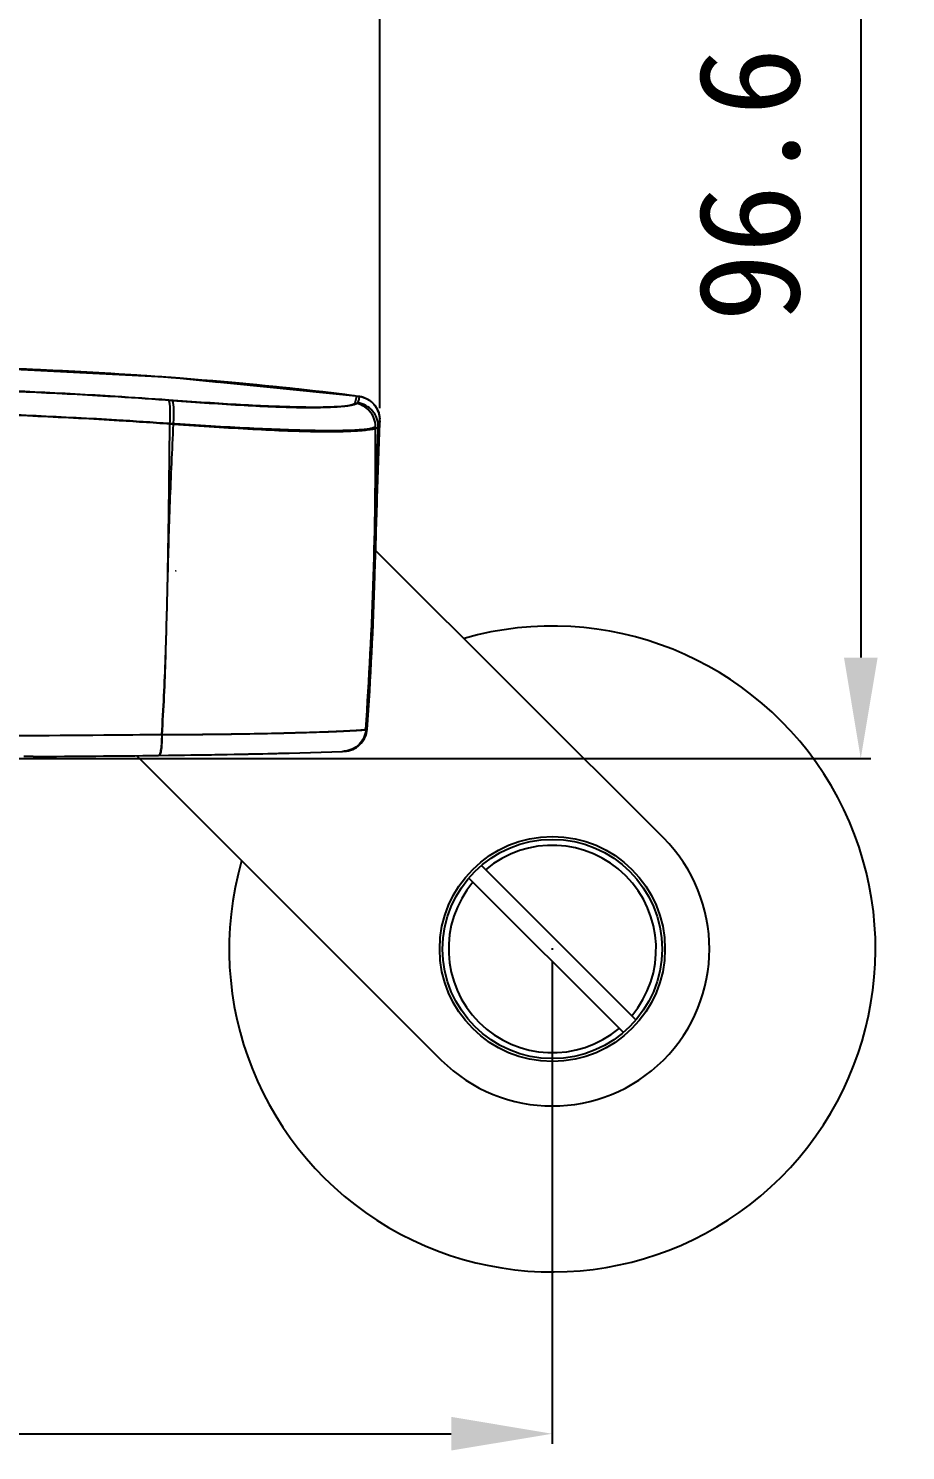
# Model space of a CAD drawing. Header units: millimetres. Extents: x 3553 to 4035, y 25961 to 26175.
# Drawn here: x 3961.5 to 4035.3, y 25985 to 26104.7 of the extents above; entities that cross this region are included whole.
import ezdxf

# ---------------------------------------------------------------- set-up
doc = ezdxf.new("R2010")
doc.units = ezdxf.units.MM
doc.styles.get("Standard").update_dxf_attribs({"font": ''})
doc.styles.get('Standard').set_extended_font_data('SimSun')
doc.dimstyles.new('副本 ISO-25-2bei', dxfattribs={"dimscale": 1.7, "dimtxt": 5, "dimasz": 5, "dimexe": 0.5, "dimexo": 0.625, "dimgap": 2, "dimtad": 1, "dimlfac": 0.0393, "dimdsep": 46, "dimtxsty": 'Standard', "dimcen": 2.5, "dimclrd": 1, "dimclre": 1, "dimclrt": 3, "dimadec": 0, "dimazin": 0, "dimtfac": 1, "dimtmove": 0, "dimatfit": 3, "dimfxl": 0, "dimarcsym": 0})

# ---------------------------------------------------------------- blocks, each defined once
blk = doc.blocks.new('*D0')
at = {"color": 1, "lineweight": -2, "transparency": 16777216}
for p, q in [((3837.03, 26072.58), (3837.03, 26160.94)), ((3991.08, 26072.75), (3991.08, 26160.94)), ((3845.53, 26160.09), (3982.58, 26160.09))]:
    blk.add_line(p, q, dxfattribs=at)
at = {"color": 1, "transparency": 16777216}
for points in [[(3845.53, 26161.5), (3845.53, 26158.67), (3837.03, 26160.09)], [(3982.58, 26161.5), (3982.58, 26158.67), (3991.08, 26160.09)]]:
    blk.add_solid(points, dxfattribs=at)
at = {"layer": 'Defpoints', "color": 0, "transparency": 16777216}
for p in [(3991.08, 26160.09), (3837.03, 26071.52), (3991.08, 26071.68)]:
    blk.add_point(p, dxfattribs=at)
at = {"color": 3, "transparency": 16777216, "insert": (3914.05, 26169.44), "char_height": 8.5, "attachment_point": 5}
blk.add_mtext('154.1', dxfattribs=at)
blk = doc.blocks.new('*D1')
at = {"color": 1, "lineweight": -2, "transparency": 16777216}
for p, q in [((3822.49, 26026.58), (3822.49, 25985.54)), ((4005.59, 26026.14), (4005.59, 25985.54)), ((3830.99, 25986.39), (3997.09, 25986.39))]:
    blk.add_line(p, q, dxfattribs=at)
at = {"color": 1, "transparency": 16777216}
for points in [[(3830.99, 25987.81), (3830.99, 25984.98), (3822.49, 25986.39)], [(3997.09, 25987.81), (3997.09, 25984.98), (4005.59, 25986.39)]]:
    blk.add_solid(points, dxfattribs=at)
at = {"layer": 'Defpoints', "color": 0, "transparency": 16777216}
for p in [(3822.49, 26027.64), (4005.59, 26027.2), (4005.59, 25986.39)]:
    blk.add_point(p, dxfattribs=at)
at = {"color": 3, "transparency": 16777216, "insert": (3914.04, 25995.74), "char_height": 8.5, "attachment_point": 5}
blk.add_mtext('120～170', dxfattribs=at)
blk = doc.blocks.new('*D2')
at = {"color": 1, "lineweight": -2, "transparency": 16777216}
for p, q in [((3915.1, 26139.86), (4032.4, 26139.86)), ((4031.55, 26131.36), (4031.55, 26051.74)), ((3932.26, 26043.24), (4032.4, 26043.24))]:
    blk.add_line(p, q, dxfattribs=at)
at = {"color": 1, "transparency": 16777216}
for points in [[(4030.14, 26131.36), (4032.97, 26131.36), (4031.55, 26139.86)], [(4030.14, 26051.74), (4032.97, 26051.74), (4031.55, 26043.24)]]:
    blk.add_solid(points, dxfattribs=at)
at = {"layer": 'Defpoints', "color": 0, "transparency": 16777216}
for p in [(3914.04, 26139.86), (3931.2, 26043.24), (4031.55, 26043.24)]:
    blk.add_point(p, dxfattribs=at)
at = {"color": 3, "transparency": 16777216, "insert": (4022.2, 26091.55), "char_height": 8.5, "attachment_point": 5, "rotation": 90}
blk.add_mtext('96.6', dxfattribs=at)

msp = doc.modelspace()

# ---------------------------------------------------------------- linework, layer by layer
for points in [[(3973.516, 26075.308), (3973.516, 26075.308), (3955.39, 26076.247), (3955.39, 26076.247)], [(3972.484, 26075.381), (3967.09, 26075.765), (3961.686, 26076.025), (3956.281, 26076.215)], [(3972.646, 26075.37), (3967.259, 26075.755), (3961.861, 26076.016), (3956.463, 26076.208)], [(3972.564, 26075.376), (3972.564, 26075.376), (3972.484, 26075.381), (3972.484, 26075.381)], [(3973.891, 26075.279), (3973.449, 26075.312), (3973.006, 26075.345), (3972.564, 26075.376)], [(3972.694, 26075.366), (3972.694, 26075.366), (3972.646, 26075.37), (3972.646, 26075.37)], [(3974.21, 26075.255), (3973.705, 26075.293), (3973.2, 26075.331), (3972.694, 26075.366)], [(3989.341, 26073.722), (3989.341, 26073.722), (3973.516, 26075.308), (3973.516, 26075.308)], [(3973.922, 26075.276), (3973.922, 26075.276), (3973.891, 26075.279), (3973.891, 26075.279)], [(3988.942, 26073.767), (3983.951, 26074.411), (3978.94, 26074.899), (3973.922, 26075.276)], [(3974.248, 26075.252), (3974.248, 26075.252), (3974.21, 26075.255), (3974.21, 26075.255)], [(3989.045, 26073.759), (3984.129, 26074.391), (3979.191, 26074.877), (3974.248, 26075.252)], [(3989.083, 26073.749), (3989.083, 26073.749), (3988.942, 26073.767), (3988.942, 26073.767)], [(3989.083, 26073.753), (3989.083, 26073.753), (3989.045, 26073.759), (3989.045, 26073.759)], [(3989.232, 26073.734), (3989.232, 26073.734), (3989.083, 26073.753), (3989.083, 26073.753)], [(3989.341, 26073.72), (3989.341, 26073.72), (3989.232, 26073.734), (3989.232, 26073.734)], [(3989.341, 26073.72), (3989.338, 26073.668), (3989.332, 26073.618), (3989.323, 26073.566)], [(3989.341, 26073.72), (3989.341, 26073.72), (3989.342, 26073.722), (3989.342, 26073.722)], [(3989.403, 26073.71), (3989.382, 26073.715), (3989.362, 26073.717), (3989.341, 26073.72)], [(3989.383, 26073.716), (3989.37, 26073.718), (3989.356, 26073.72), (3989.342, 26073.722)], [(3989.966, 26073.531), (3989.788, 26073.618), (3989.598, 26073.679), (3989.403, 26073.71)], [(3990.163, 26073.419), (3990.099, 26073.46), (3990.034, 26073.498), (3989.966, 26073.531)], [(3990.511, 26073.136), (3990.406, 26073.243), (3990.29, 26073.339), (3990.163, 26073.419)], [(3990.671, 26072.951), (3990.621, 26073.017), (3990.568, 26073.078), (3990.511, 26073.136)], [(3990.907, 26072.554), (3990.844, 26072.694), (3990.764, 26072.829), (3990.671, 26072.951)], [(3990.984, 26072.351), (3990.962, 26072.42), (3990.936, 26072.487), (3990.907, 26072.554)], [(3991.078, 26071.817), (3991.071, 26071.999), (3991.039, 26072.178), (3990.984, 26072.351)], [(3989.892, 26045.698), (3990.489, 26054.183), (3990.762, 26062.688), (3990.711, 26071.194)], [(3991.079, 26071.683), (3991.08, 26071.731), (3991.08, 26071.778), (3991.078, 26071.826)], [(3991.079, 26071.683), (3991.08, 26071.728), (3991.08, 26071.772), (3991.078, 26071.817)], [(3991.079, 26071.683), (3991.079, 26071.683), (3991.079, 26071.683), (3991.079, 26071.683)], [(3990.726, 26060.763), (3990.726, 26060.763), (4014.946, 26036.55), (4014.946, 26036.55)], [(3990.66, 26058.619), (3990.66, 26058.619), (3990.665, 26058.812), (3990.665, 26058.812)], [(3990.665, 26058.812), (3990.665, 26058.812), (3990.671, 26058.982), (3990.671, 26058.982)], [(3990.004, 26045.691), (3990.338, 26049.993), (3990.516, 26054.306), (3990.659, 26058.619)], [(3989.914, 26045.688), (3989.914, 26045.688), (3990.004, 26045.691), (3990.004, 26045.691)], [(3961.9, 26043.412), (3961.9, 26043.412), (3961.117, 26043.408), (3961.117, 26043.408)], [(3961.9, 26043.412), (3965.413, 26043.432), (3968.925, 26043.462), (3972.438, 26043.502)], [(3970.613, 26043.483), (3970.613, 26043.483), (3996.248, 26017.857), (3996.248, 26017.857)], [(3972.477, 26043.503), (3972.477, 26043.503), (3972.438, 26043.502), (3972.438, 26043.502)], [(3972.504, 26043.503), (3972.504, 26043.503), (3972.438, 26043.502), (3972.438, 26043.502)], [(3972.477, 26043.503), (3972.477, 26043.503), (3973.291, 26043.512), (3973.291, 26043.512)], [(3973.491, 26043.515), (3974.994, 26043.534), (3976.497, 26043.556), (3978.001, 26043.582)], [(3973.52, 26043.515), (3975.022, 26043.534), (3976.523, 26043.556), (3978.026, 26043.583)], [(3978.001, 26043.582), (3978.001, 26043.582), (3978.026, 26043.583), (3978.026, 26043.583)], [(3978.026, 26043.583), (3978.026, 26043.583), (3978.241, 26043.586), (3978.241, 26043.586)], [(3978.212, 26043.586), (3979.804, 26043.614), (3981.396, 26043.649), (3982.987, 26043.691)], [(3978.241, 26043.586), (3979.831, 26043.615), (3981.42, 26043.65), (3983.009, 26043.691)], [(3987.922, 26043.845), (3987.922, 26043.845), (3988, 26043.848), (3988, 26043.848)], [(3987.996, 26043.848), (3987.996, 26043.848), (3988.012, 26043.848), (3988.012, 26043.848)], [(3988, 26043.848), (3988.021, 26043.849), (3988.043, 26043.851), (3988.064, 26043.852)], [(3988, 26043.848), (3988, 26043.848), (3988.089, 26043.852), (3988.089, 26043.852)], [(3988.012, 26043.848), (3988.012, 26043.848), (3988.032, 26043.849), (3988.032, 26043.849)], [(3988.032, 26043.849), (3988.032, 26043.849), (3988.045, 26043.851), (3988.045, 26043.851)], [(3988.045, 26043.851), (3988.045, 26043.851), (3988.063, 26043.851), (3988.063, 26043.851)], [(3988.063, 26043.851), (3988.063, 26043.851), (3988.066, 26043.851), (3988.066, 26043.851)], [(3988.066, 26043.851), (3988.066, 26043.851), (3988.067, 26043.851), (3988.067, 26043.851)], [(3999.621, 26034.236), (3999.621, 26034.236), (4012.631, 26021.229), (4012.631, 26021.229)], [(4011.573, 26020.17), (4011.573, 26020.17), (3998.562, 26033.177), (3998.562, 26033.177)]]:
    msp.add_open_spline(points, degree=3)
for points, knots in [([(3977.516, 26074.908), (3977.516, 26074.908), (3973.476, 26075.312), (3973.476, 26075.312), (3973.476, 26075.312), (3973.476, 26075.312), (3955.771, 26076.234), (3955.771, 26076.234)], [0, 0, 0, 0, 0.5, 0.5, 0.5, 0.5, 1, 1, 1, 1]), ([(3973.309, 26073.414), (3971.81, 26073.522), (3970.311, 26073.623), (3968.812, 26073.717), (3968.812, 26073.717), (3964.303, 26073.998), (3959.792, 26074.212), (3955.278, 26074.378)], [0, 0, 0, 0, 0.5, 0.5, 0.5, 0.5, 1, 1, 1, 1]), ([(3973.614, 26073.366), (3972.093, 26073.481), (3970.571, 26073.585), (3969.048, 26073.679), (3969.048, 26073.679), (3964.472, 26073.965), (3959.89, 26074.167), (3955.307, 26074.318)], [0, 0, 0, 0, 0.5, 0.5, 0.5, 0.5, 1, 1, 1, 1]), ([(3973.41, 26071.436), (3973.427, 26071.675), (3973.439, 26071.915), (3973.443, 26072.155), (3973.443, 26072.155), (3973.445, 26072.265), (3973.445, 26072.374), (3973.444, 26072.484), (3973.444, 26072.484), (3973.443, 26072.582), (3973.441, 26072.679), (3973.436, 26072.777), (3973.436, 26072.777), (3973.431, 26072.859), (3973.426, 26072.941), (3973.418, 26073.024), (3973.418, 26073.024), (3973.41, 26073.089), (3973.401, 26073.153), (3973.389, 26073.216), (3973.389, 26073.216), (3973.38, 26073.26), (3973.369, 26073.304), (3973.352, 26073.347), (3973.352, 26073.347), (3973.342, 26073.373), (3973.331, 26073.399), (3973.309, 26073.414)], [0, 0, 0, 0, 0.1428571, 0.1428571, 0.1428571, 0.1428572, 0.2857143, 0.2857143, 0.2857143, 0.2857143, 0.4285714, 0.4285714, 0.4285714, 0.4285714, 0.5714286, 0.5714286, 0.5714286, 0.5714286, 0.7142857, 0.7142857, 0.7142857, 0.7142857, 0.8571429, 0.8571429, 0.8571429, 0.8571429, 1, 1, 1, 1]), ([(3988.986, 26073.156), (3988.973, 26073.111), (3988.928, 26073.083), (3988.884, 26073.061), (3988.884, 26073.061), (3988.802, 26073.02), (3988.723, 26072.998), (3988.64, 26072.98), (3988.64, 26072.98), (3988.515, 26072.952), (3988.386, 26072.932), (3988.256, 26072.915), (3988.256, 26072.915), (3988.083, 26072.892), (3987.909, 26072.877), (3987.736, 26072.864), (3987.736, 26072.864), (3987.518, 26072.849), (3987.3, 26072.838), (3987.082, 26072.83), (3987.082, 26072.83), (3986.822, 26072.819), (3986.562, 26072.814), (3986.302, 26072.809), (3986.302, 26072.809), (3985.663, 26072.801), (3985.024, 26072.805), (3984.386, 26072.817), (3984.386, 26072.817), (3983.606, 26072.832), (3982.827, 26072.857), (3982.047, 26072.888), (3982.047, 26072.888), (3981.153, 26072.923), (3980.257, 26072.968), (3979.363, 26073.018), (3979.363, 26073.018), (3978.381, 26073.072), (3977.401, 26073.133), (3976.419, 26073.198), (3976.419, 26073.198), (3975.383, 26073.266), (3974.345, 26073.339), (3973.309, 26073.414)], [0, 0, 0, 0, 0.0909091, 0.0909091, 0.0909091, 0.0909091, 0.1818182, 0.1818182, 0.1818182, 0.1818182, 0.2727273, 0.2727273, 0.2727273, 0.2727273, 0.3636364, 0.3636364, 0.3636364, 0.3636364, 0.4545455, 0.4545455, 0.4545455, 0.4545455, 0.5454545, 0.5454545, 0.5454545, 0.5454546, 0.6363636, 0.6363636, 0.6363636, 0.6363636, 0.7272727, 0.7272727, 0.7272727, 0.7272727, 0.8181818, 0.8181818, 0.8181818, 0.8181818, 0.9090909, 0.9090909, 0.9090909, 0.9090909, 1, 1, 1, 1]), ([(3973.711, 26071.372), (3973.729, 26071.611), (3973.741, 26071.85), (3973.746, 26072.09), (3973.746, 26072.09), (3973.752, 26072.297), (3973.75, 26072.505), (3973.741, 26072.713), (3973.741, 26072.713), (3973.736, 26072.795), (3973.731, 26072.878), (3973.723, 26072.962), (3973.723, 26072.962), (3973.716, 26073.027), (3973.707, 26073.093), (3973.695, 26073.157), (3973.695, 26073.157), (3973.686, 26073.203), (3973.675, 26073.249), (3973.658, 26073.294), (3973.658, 26073.294), (3973.648, 26073.321), (3973.636, 26073.347), (3973.614, 26073.366)], [0, 0, 0, 0, 0.1666667, 0.1666667, 0.1666667, 0.1666667, 0.3333333, 0.3333333, 0.3333333, 0.3333333, 0.5, 0.5, 0.5, 0.5, 0.6666667, 0.6666667, 0.6666667, 0.6666667, 0.8333333, 0.8333333, 0.8333333, 0.8333333, 1, 1, 1, 1]), ([(3989.215, 26073.183), (3989.198, 26073.139), (3989.153, 26073.112), (3989.109, 26073.091), (3989.109, 26073.091), (3989.028, 26073.05), (3988.948, 26073.027), (3988.866, 26073.008), (3988.866, 26073.008), (3988.742, 26072.978), (3988.613, 26072.955), (3988.485, 26072.936), (3988.485, 26072.936), (3988.314, 26072.909), (3988.142, 26072.89), (3987.971, 26072.874), (3987.971, 26072.874), (3987.756, 26072.853), (3987.54, 26072.837), (3987.326, 26072.824), (3987.326, 26072.824), (3987.068, 26072.808), (3986.81, 26072.798), (3986.553, 26072.789), (3986.553, 26072.789), (3985.92, 26072.769), (3985.286, 26072.765), (3984.653, 26072.772), (3984.653, 26072.772), (3983.876, 26072.779), (3983.101, 26072.801), (3982.327, 26072.831), (3982.327, 26072.831), (3981.434, 26072.865), (3980.544, 26072.909), (3979.653, 26072.96), (3979.653, 26072.96), (3978.674, 26073.014), (3977.696, 26073.077), (3976.718, 26073.142), (3976.718, 26073.142), (3975.683, 26073.212), (3974.648, 26073.287), (3973.614, 26073.366)], [0, 0, 0, 0, 0.0909091, 0.0909091, 0.0909091, 0.0909091, 0.1818182, 0.1818182, 0.1818182, 0.1818182, 0.2727273, 0.2727273, 0.2727273, 0.2727273, 0.3636364, 0.3636364, 0.3636364, 0.3636364, 0.4545455, 0.4545455, 0.4545455, 0.4545455, 0.5454545, 0.5454545, 0.5454545, 0.5454546, 0.6363636, 0.6363636, 0.6363636, 0.6363636, 0.7272727, 0.7272727, 0.7272727, 0.7272727, 0.8181818, 0.8181818, 0.8181818, 0.8181818, 0.9090909, 0.9090909, 0.9090909, 0.9090909, 1, 1, 1, 1]), ([(3989.083, 26073.749), (3989.083, 26073.705), (3989.08, 26073.661), (3989.077, 26073.617), (3989.077, 26073.617), (3989.064, 26073.46), (3989.03, 26073.307), (3988.986, 26073.156)], [0, 0, 0, 0, 0.5, 0.5, 0.5, 0.5, 1, 1, 1, 1]), ([(3990.711, 26071.196), (3990.708, 26071.432), (3990.664, 26071.669), (3990.58, 26071.891), (3990.58, 26071.891), (3990.495, 26072.112), (3990.37, 26072.319), (3990.214, 26072.497), (3990.214, 26072.497), (3990.058, 26072.674), (3989.869, 26072.824), (3989.659, 26072.937), (3989.659, 26072.937), (3989.45, 26073.049), (3989.22, 26073.124), (3988.986, 26073.156)], [0, 0, 0, 0, 0.25, 0.25, 0.25, 0.25, 0.5, 0.5, 0.5, 0.5, 0.75, 0.75, 0.75, 0.75, 1, 1, 1, 1]), ([(3989.323, 26073.566), (3989.318, 26073.537), (3989.311, 26073.51), (3989.305, 26073.481), (3989.305, 26073.481), (3989.28, 26073.38), (3989.248, 26073.281), (3989.215, 26073.183)], [0, 0, 0, 0, 0.5, 0.5, 0.5, 0.5, 1, 1, 1, 1]), ([(3990.948, 26071.146), (3990.955, 26071.389), (3990.917, 26071.634), (3990.836, 26071.865), (3990.836, 26071.865), (3990.756, 26072.096), (3990.631, 26072.311), (3990.473, 26072.497), (3990.473, 26072.497), (3990.315, 26072.684), (3990.122, 26072.84), (3989.907, 26072.956), (3989.907, 26072.956), (3989.692, 26073.074), (3989.455, 26073.151), (3989.215, 26073.183)], [0, 0, 0, 0, 0.25, 0.25, 0.25, 0.25, 0.5, 0.5, 0.5, 0.5, 0.75, 0.75, 0.75, 0.75, 1, 1, 1, 1]), ([(3989.383, 26073.716), (3989.609, 26073.681), (3989.831, 26073.607), (3990.033, 26073.499), (3990.033, 26073.499), (3990.235, 26073.389), (3990.416, 26073.245), (3990.57, 26073.075), (3990.57, 26073.075), (3990.722, 26072.905), (3990.846, 26072.707), (3990.932, 26072.495), (3990.932, 26072.495), (3991.019, 26072.282), (3991.068, 26072.054), (3991.078, 26071.826)], [0, 0, 0, 0, 0.25, 0.25, 0.25, 0.25, 0.5, 0.5, 0.5, 0.5, 0.75, 0.75, 0.75, 0.75, 1, 1, 1, 1]), ([(3973.41, 26071.436), (3971.912, 26071.542), (3970.414, 26071.641), (3968.915, 26071.731), (3968.915, 26071.731), (3964.409, 26072.003), (3959.897, 26072.204), (3955.386, 26072.356)], [0, 0, 0, 0, 0.5, 0.5, 0.5, 0.5, 1, 1, 1, 1]), ([(3973.711, 26071.372), (3972.192, 26071.485), (3970.672, 26071.588), (3969.151, 26071.682), (3969.151, 26071.682), (3964.58, 26071.962), (3960.005, 26072.16), (3955.428, 26072.305)], [0, 0, 0, 0, 0.5, 0.5, 0.5, 0.5, 1, 1, 1, 1]), ([(3991.06, 26072.088), (3991.06, 26072.093), (3991.055, 26072.097), (3991.049, 26072.097), (3991.049, 26072.097), (3991.043, 26072.097), (3991.039, 26072.093), (3991.039, 26072.088), (3991.039, 26072.088), (3991.039, 26072.081), (3991.043, 26072.077), (3991.049, 26072.077), (3991.049, 26072.077), (3991.055, 26072.077), (3991.06, 26072.081), (3991.06, 26072.088)], [0, 0, 0, 0, 0.25, 0.25, 0.25, 0.25, 0.5, 0.5, 0.5, 0.5, 0.75, 0.75, 0.75, 0.75, 1, 1, 1, 1]), ([(3972.722, 26045.249), (3972.797, 26046.333), (3972.861, 26047.419), (3972.914, 26048.505), (3972.914, 26048.505), (3972.968, 26049.593), (3973.009, 26050.682), (3973.047, 26051.769), (3973.047, 26051.769), (3973.086, 26052.859), (3973.12, 26053.95), (3973.15, 26055.04), (3973.15, 26055.04), (3973.18, 26056.131), (3973.205, 26057.223), (3973.226, 26058.314), (3973.226, 26058.314), (3973.27, 26060.5), (3973.303, 26062.686), (3973.332, 26064.872), (3973.332, 26064.872), (3973.361, 26067.06), (3973.387, 26069.247), (3973.41, 26071.436)], [0, 0, 0, 0, 0.1666667, 0.1666667, 0.1666667, 0.1666667, 0.3333333, 0.3333333, 0.3333333, 0.3333333, 0.5, 0.5, 0.5, 0.5, 0.6666667, 0.6666667, 0.6666667, 0.6666667, 0.8333333, 0.8333333, 0.8333333, 0.8333333, 1, 1, 1, 1]), ([(3972.748, 26045.247), (3972.827, 26046.329), (3972.89, 26047.413), (3972.94, 26048.496), (3972.94, 26048.496), (3972.99, 26049.582), (3973.027, 26050.668), (3973.059, 26051.754), (3973.059, 26051.754), (3973.124, 26053.931), (3973.175, 26056.109), (3973.232, 26058.286), (3973.232, 26058.286), (3973.289, 26060.467), (3973.351, 26062.648), (3973.431, 26064.828), (3973.431, 26064.828), (3973.471, 26065.919), (3973.516, 26067.01), (3973.565, 26068.1), (3973.565, 26068.1), (3973.613, 26069.191), (3973.665, 26070.281), (3973.711, 26071.372)], [0, 0, 0, 0, 0.1666667, 0.1666667, 0.1666667, 0.1666667, 0.3333333, 0.3333333, 0.3333333, 0.3333333, 0.5, 0.5, 0.5, 0.5, 0.6666667, 0.6666667, 0.6666667, 0.6666667, 0.8333333, 0.8333333, 0.8333333, 0.8333333, 1, 1, 1, 1]), ([(3990.711, 26071.196), (3990.694, 26071.149), (3990.646, 26071.122), (3990.598, 26071.1), (3990.598, 26071.1), (3990.508, 26071.059), (3990.42, 26071.037), (3990.33, 26071.018), (3990.33, 26071.018), (3990.193, 26070.99), (3990.05, 26070.969), (3989.908, 26070.951), (3989.908, 26070.951), (3989.717, 26070.929), (3989.526, 26070.913), (3989.336, 26070.901), (3989.336, 26070.901), (3989.096, 26070.885), (3988.857, 26070.873), (3988.616, 26070.865), (3988.616, 26070.865), (3988.331, 26070.854), (3988.044, 26070.847), (3987.757, 26070.843), (3987.757, 26070.843), (3987.427, 26070.838), (3987.096, 26070.837), (3986.764, 26070.838), (3986.764, 26070.838), (3986.391, 26070.838), (3986.019, 26070.842), (3985.645, 26070.847), (3985.645, 26070.847), (3984.786, 26070.86), (3983.926, 26070.885), (3983.067, 26070.915), (3983.067, 26070.915), (3982.079, 26070.95), (3981.091, 26070.993), (3980.104, 26071.043), (3980.104, 26071.043), (3979.019, 26071.096), (3977.934, 26071.157), (3976.851, 26071.221), (3976.851, 26071.221), (3975.704, 26071.289), (3974.557, 26071.361), (3973.41, 26071.436)], [0, 0, 0, 0, 0.0833333, 0.0833333, 0.0833333, 0.0833333, 0.1666667, 0.1666667, 0.1666667, 0.1666667, 0.25, 0.25, 0.25, 0.25, 0.3333333, 0.3333333, 0.3333333, 0.3333333, 0.4166667, 0.4166667, 0.4166667, 0.4166667, 0.5, 0.5, 0.5, 0.5, 0.5833333, 0.5833333, 0.5833333, 0.5833333, 0.6666667, 0.6666667, 0.6666667, 0.6666667, 0.75, 0.75, 0.75, 0.75, 0.8333333, 0.8333333, 0.8333333, 0.8333333, 0.9166667, 0.9166667, 0.9166667, 0.9166667, 1, 1, 1, 1]), ([(3990.948, 26071.146), (3990.93, 26071.1), (3990.88, 26071.074), (3990.833, 26071.054), (3990.833, 26071.054), (3990.741, 26071.013), (3990.653, 26070.99), (3990.562, 26070.971), (3990.562, 26070.971), (3990.426, 26070.942), (3990.283, 26070.918), (3990.14, 26070.9), (3990.14, 26070.9), (3989.949, 26070.874), (3989.759, 26070.856), (3989.569, 26070.84), (3989.569, 26070.84), (3989.331, 26070.819), (3989.091, 26070.804), (3988.852, 26070.793), (3988.852, 26070.793), (3988.567, 26070.778), (3988.281, 26070.767), (3987.996, 26070.759), (3987.996, 26070.759), (3987.296, 26070.741), (3986.595, 26070.74), (3985.894, 26070.747), (3985.894, 26070.747), (3985.038, 26070.757), (3984.183, 26070.782), (3983.329, 26070.813), (3983.329, 26070.813), (3982.345, 26070.849), (3981.362, 26070.897), (3980.38, 26070.949), (3980.38, 26070.949), (3979.299, 26071.007), (3978.22, 26071.072), (3977.141, 26071.14), (3977.141, 26071.14), (3975.997, 26071.214), (3974.853, 26071.291), (3973.711, 26071.372)], [0, 0, 0, 0, 0.0909091, 0.0909091, 0.0909091, 0.0909091, 0.1818182, 0.1818182, 0.1818182, 0.1818182, 0.2727273, 0.2727273, 0.2727273, 0.2727273, 0.3636364, 0.3636364, 0.3636364, 0.3636364, 0.4545455, 0.4545455, 0.4545455, 0.4545455, 0.5454545, 0.5454545, 0.5454545, 0.5454546, 0.6363636, 0.6363636, 0.6363636, 0.6363636, 0.7272727, 0.7272727, 0.7272727, 0.7272727, 0.8181818, 0.8181818, 0.8181818, 0.8181818, 0.9090909, 0.9090909, 0.9090909, 0.9090909, 1, 1, 1, 1]), ([(3989.914, 26045.688), (3990.075, 26047.798), (3990.197, 26049.913), (3990.297, 26052.028), (3990.297, 26052.028), (3990.397, 26054.148), (3990.474, 26056.269), (3990.543, 26058.391), (3990.543, 26058.391), (3990.611, 26060.516), (3990.67, 26062.642), (3990.736, 26064.767), (3990.736, 26064.767), (3990.769, 26065.83), (3990.803, 26066.893), (3990.839, 26067.956), (3990.839, 26067.956), (3990.876, 26069.02), (3990.914, 26070.083), (3990.948, 26071.146)], [0, 0, 0, 0, 0.2, 0.2, 0.2, 0.2, 0.4, 0.4, 0.4, 0.4, 0.6, 0.6, 0.6, 0.6, 0.8, 0.8, 0.8, 0.8, 1, 1, 1, 1]), ([(3990.671, 26058.982), (3990.74, 26061.098), (3990.798, 26063.215), (3990.866, 26065.333), (3990.866, 26065.333), (3990.935, 26067.45), (3991.014, 26069.566), (3991.079, 26071.683)], [0, 0, 0, 0, 0.5, 0.5, 0.5, 0.5, 1, 1, 1, 1]), ([(3991.014, 26071.358), (3991.01, 26071.341), (3991.006, 26071.325), (3991, 26071.308), (3991, 26071.308), (3990.984, 26071.254), (3990.966, 26071.2), (3990.948, 26071.146)], [0, 0, 0, 0, 0.5, 0.5, 0.5, 0.5, 1, 1, 1, 1]), ([(3991.079, 26071.683), (3991.076, 26071.657), (3991.072, 26071.631), (3991.069, 26071.607), (3991.069, 26071.607), (3991.057, 26071.523), (3991.038, 26071.44), (3991.014, 26071.358)], [0, 0, 0, 0, 0.5, 0.5, 0.5, 0.5, 1, 1, 1, 1]), ([(3973.924, 26059.046), (3973.924, 26059.052), (3973.919, 26059.056), (3973.914, 26059.056), (3973.914, 26059.056), (3973.908, 26059.056), (3973.904, 26059.052), (3973.904, 26059.046), (3973.904, 26059.046), (3973.904, 26059.04), (3973.908, 26059.035), (3973.914, 26059.035), (3973.914, 26059.035), (3973.919, 26059.035), (3973.924, 26059.04), (3973.924, 26059.046)], [0, 0, 0, 0, 0.25, 0.25, 0.25, 0.25, 0.5, 0.5, 0.5, 0.5, 0.75, 0.75, 0.75, 0.75, 1, 1, 1, 1]), ([(3979.436, 26034.634), (3976.05, 26022.725), (3981.141, 26010.032), (3991.82, 26003.761), (3991.82, 26003.761), (4002.498, 25997.489), (4016.066, 25999.221), (4024.825, 26007.975), (4024.825, 26007.975), (4033.584, 26016.729), (4035.32, 26030.293), (4029.05, 26040.969), (4029.05, 26040.969), (4022.779, 26051.646), (4010.084, 26056.739), (3998.17, 26053.359)], [0, 0, 0, 0, 0.25, 0.25, 0.25, 0.25, 0.5, 0.5, 0.5, 0.5, 0.75, 0.75, 0.75, 0.75, 1, 1, 1, 1]), ([(3972.722, 26045.249), (3973.865, 26045.255), (3975.009, 26045.265), (3976.152, 26045.277), (3976.152, 26045.277), (3977.232, 26045.289), (3978.311, 26045.302), (3979.391, 26045.32), (3979.391, 26045.32), (3980.372, 26045.336), (3981.354, 26045.355), (3982.334, 26045.377), (3982.334, 26045.377), (3982.779, 26045.387), (3983.223, 26045.398), (3983.667, 26045.41), (3983.667, 26045.41), (3984.076, 26045.421), (3984.484, 26045.432), (3984.892, 26045.444), (3984.892, 26045.444), (3985.262, 26045.456), (3985.631, 26045.468), (3986, 26045.481), (3986, 26045.481), (3986.328, 26045.491), (3986.655, 26045.503), (3986.983, 26045.516), (3986.983, 26045.516), (3987.267, 26045.528), (3987.55, 26045.54), (3987.832, 26045.553), (3987.832, 26045.553), (3988.069, 26045.563), (3988.306, 26045.574), (3988.542, 26045.587), (3988.542, 26045.587), (3988.73, 26045.597), (3988.918, 26045.607), (3989.106, 26045.619), (3989.106, 26045.619), (3989.181, 26045.624), (3989.258, 26045.629), (3989.333, 26045.634), (3989.333, 26045.634), (3989.395, 26045.639), (3989.458, 26045.643), (3989.521, 26045.648), (3989.521, 26045.648), (3989.571, 26045.653), (3989.622, 26045.657), (3989.671, 26045.662), (3989.671, 26045.662), (3989.709, 26045.665), (3989.746, 26045.67), (3989.784, 26045.675), (3989.784, 26045.675), (3989.808, 26045.678), (3989.832, 26045.683), (3989.857, 26045.687), (3989.857, 26045.687), (3989.87, 26045.689), (3989.883, 26045.691), (3989.892, 26045.698)], [0, 0, 0, 0, 0.0625, 0.0625, 0.0625, 0.0625, 0.125, 0.125, 0.125, 0.125, 0.1875, 0.1875, 0.1875, 0.1875, 0.25, 0.25, 0.25, 0.25, 0.3125, 0.3125, 0.3125, 0.3125, 0.375, 0.375, 0.375, 0.375, 0.4375, 0.4375, 0.4375, 0.4375, 0.5, 0.5, 0.5, 0.5, 0.5625, 0.5625, 0.5625, 0.5625, 0.625, 0.625, 0.625, 0.625, 0.6875, 0.6875, 0.6875, 0.6875, 0.75, 0.75, 0.75, 0.75, 0.8125, 0.8125, 0.8125, 0.8125, 0.875, 0.875, 0.875, 0.875, 0.9375, 0.9375, 0.9375, 0.9375, 1, 1, 1, 1]), ([(3972.748, 26045.247), (3973.891, 26045.254), (3975.034, 26045.263), (3976.176, 26045.275), (3976.176, 26045.275), (3977.256, 26045.285), (3978.335, 26045.299), (3979.413, 26045.316), (3979.413, 26045.316), (3980.395, 26045.333), (3981.376, 26045.351), (3982.357, 26045.373), (3982.357, 26045.373), (3983.209, 26045.393), (3984.062, 26045.414), (3984.915, 26045.44), (3984.915, 26045.44), (3985.284, 26045.451), (3985.654, 26045.462), (3986.022, 26045.475), (3986.022, 26045.475), (3986.349, 26045.486), (3986.677, 26045.498), (3987.005, 26045.511), (3987.005, 26045.511), (3987.288, 26045.522), (3987.572, 26045.533), (3987.854, 26045.546), (3987.854, 26045.546), (3988.09, 26045.557), (3988.328, 26045.568), (3988.564, 26045.581), (3988.564, 26045.581), (3988.752, 26045.59), (3988.94, 26045.6), (3989.128, 26045.612), (3989.128, 26045.612), (3989.266, 26045.62), (3989.405, 26045.629), (3989.543, 26045.641), (3989.543, 26045.641), (3989.593, 26045.645), (3989.643, 26045.649), (3989.694, 26045.654), (3989.694, 26045.654), (3989.731, 26045.657), (3989.769, 26045.661), (3989.805, 26045.667), (3989.805, 26045.667), (3989.83, 26045.67), (3989.855, 26045.673), (3989.879, 26045.677), (3989.879, 26045.677), (3989.891, 26045.679), (3989.904, 26045.682), (3989.914, 26045.688)], [0, 0, 0, 0, 0.0714286, 0.0714286, 0.0714286, 0.0714286, 0.1428571, 0.1428571, 0.1428571, 0.1428572, 0.2142857, 0.2142857, 0.2142857, 0.2142857, 0.2857143, 0.2857143, 0.2857143, 0.2857143, 0.3571429, 0.3571429, 0.3571429, 0.3571429, 0.4285714, 0.4285714, 0.4285714, 0.4285714, 0.5, 0.5, 0.5, 0.5, 0.5714286, 0.5714286, 0.5714286, 0.5714286, 0.6428571, 0.6428571, 0.6428571, 0.6428572, 0.7142857, 0.7142857, 0.7142857, 0.7142857, 0.7857143, 0.7857143, 0.7857143, 0.7857143, 0.8571429, 0.8571429, 0.8571429, 0.8571429, 0.9285714, 0.9285714, 0.9285714, 0.9285714, 1, 1, 1, 1]), ([(3989.914, 26045.688), (3989.895, 26045.453), (3989.835, 26045.22), (3989.735, 26045.004), (3989.735, 26045.004), (3989.637, 26044.789), (3989.498, 26044.593), (3989.331, 26044.426), (3989.331, 26044.426), (3989.163, 26044.26), (3988.965, 26044.123), (3988.75, 26044.026), (3988.75, 26044.026), (3988.534, 26043.928), (3988.3, 26043.869), (3988.064, 26043.852)], [0, 0, 0, 0, 0.25, 0.25, 0.25, 0.25, 0.5, 0.5, 0.5, 0.5, 0.75, 0.75, 0.75, 0.75, 1, 1, 1, 1]), ([(3988.089, 26043.852), (3988.33, 26043.861), (3988.571, 26043.915), (3988.795, 26044.009), (3988.795, 26044.009), (3989.017, 26044.104), (3989.222, 26044.239), (3989.397, 26044.407), (3989.397, 26044.407), (3989.571, 26044.574), (3989.715, 26044.774), (3989.818, 26044.993), (3989.818, 26044.993), (3989.922, 26045.212), (3989.985, 26045.451), (3990.004, 26045.691)], [0, 0, 0, 0, 0.25, 0.25, 0.25, 0.25, 0.5, 0.5, 0.5, 0.5, 0.75, 0.75, 0.75, 0.75, 1, 1, 1, 1]), ([(3972.748, 26045.247), (3971.117, 26045.227), (3969.485, 26045.21), (3967.854, 26045.196), (3967.854, 26045.196), (3962.946, 26045.153), (3958.038, 26045.132), (3953.13, 26045.107)], [0, 0, 0, 0, 0.5, 0.5, 0.5, 0.5, 1, 1, 1, 1]), ([(3972.722, 26045.249), (3971.095, 26045.228), (3969.468, 26045.211), (3967.841, 26045.197), (3967.841, 26045.197), (3962.947, 26045.154), (3958.053, 26045.132), (3953.159, 26045.107)], [0, 0, 0, 0, 0.5, 0.5, 0.5, 0.5, 1, 1, 1, 1]), ([(3972.722, 26045.249), (3972.721, 26045.02), (3972.714, 26044.792), (3972.701, 26044.566), (3972.701, 26044.566), (3972.691, 26044.378), (3972.674, 26044.191), (3972.648, 26044.002), (3972.648, 26044.002), (3972.63, 26043.876), (3972.608, 26043.75), (3972.57, 26043.633), (3972.57, 26043.633), (3972.559, 26043.599), (3972.548, 26043.566), (3972.524, 26043.536), (3972.524, 26043.536), (3972.512, 26043.519), (3972.496, 26043.503), (3972.477, 26043.503)], [0, 0, 0, 0, 0.2, 0.2, 0.2, 0.2, 0.4, 0.4, 0.4, 0.4, 0.6, 0.6, 0.6, 0.6, 0.8, 0.8, 0.8, 0.8, 1, 1, 1, 1]), ([(3972.748, 26045.247), (3972.747, 26045.019), (3972.741, 26044.791), (3972.727, 26044.565), (3972.727, 26044.565), (3972.716, 26044.377), (3972.701, 26044.19), (3972.674, 26044.002), (3972.674, 26044.002), (3972.656, 26043.876), (3972.634, 26043.751), (3972.596, 26043.633), (3972.596, 26043.633), (3972.585, 26043.599), (3972.573, 26043.567), (3972.551, 26043.536), (3972.551, 26043.536), (3972.538, 26043.519), (3972.523, 26043.503), (3972.504, 26043.503)], [0, 0, 0, 0, 0.2, 0.2, 0.2, 0.2, 0.4, 0.4, 0.4, 0.4, 0.6, 0.6, 0.6, 0.6, 0.8, 0.8, 0.8, 0.8, 1, 1, 1, 1]), ([(3973.291, 26043.512), (3973.396, 26043.513), (3973.502, 26043.515), (3973.608, 26043.517), (3973.608, 26043.517), (3978.38, 26043.578), (3983.151, 26043.667), (3987.922, 26043.845)], [0, 0, 0, 0, 0.5, 0.5, 0.5, 0.5, 1, 1, 1, 1]), ([(4015.076, 26027.203), (4015.076, 26032.437), (4010.832, 26036.68), (4005.597, 26036.68), (4005.597, 26036.68), (4000.361, 26036.68), (3996.117, 26032.437), (3996.117, 26027.203), (3996.117, 26027.203), (3996.117, 26021.969), (4000.361, 26017.726), (4005.597, 26017.726), (4005.597, 26017.726), (4010.832, 26017.726), (4015.076, 26021.969), (4015.076, 26027.203)], [0, 0, 0, 0, 0.25, 0.25, 0.25, 0.25, 0.5, 0.5, 0.5, 0.5, 0.75, 0.75, 0.75, 0.75, 1, 1, 1, 1]), ([(3996.248, 26017.857), (4001.411, 26012.695), (4009.783, 26012.695), (4014.946, 26017.857), (4014.946, 26017.857), (4020.11, 26023.018), (4020.11, 26031.388), (4014.946, 26036.55)], [0, 0, 0, 0, 0.5, 0.5, 0.5, 0.5, 1, 1, 1, 1]), ([(4014.827, 26027.203), (4014.827, 26032.3), (4010.695, 26036.431), (4005.597, 26036.431), (4005.597, 26036.431), (4000.499, 26036.431), (3996.366, 26032.3), (3996.366, 26027.203), (3996.366, 26027.203), (3996.366, 26022.106), (4000.499, 26017.975), (4005.597, 26017.975), (4005.597, 26017.975), (4010.695, 26017.975), (4014.827, 26022.106), (4014.827, 26027.203)], [0, 0, 0, 0, 0.25, 0.25, 0.25, 0.25, 0.5, 0.5, 0.5, 0.5, 0.75, 0.75, 0.75, 0.75, 1, 1, 1, 1]), ([(4012.278, 26021.582), (4015.195, 26025.049), (4014.975, 26030.171), (4011.771, 26033.376), (4011.771, 26033.376), (4008.566, 26036.579), (4003.442, 26036.799), (3999.974, 26033.882)], [0, 0, 0, 0, 0.5, 0.5, 0.5, 0.5, 1, 1, 1, 1]), ([(3998.916, 26032.824), (3995.997, 26029.357), (3996.218, 26024.235), (3999.422, 26021.03), (3999.422, 26021.03), (4002.628, 26017.827), (4007.751, 26017.607), (4011.219, 26020.524)], [0, 0, 0, 0, 0.5, 0.5, 0.5, 0.5, 1, 1, 1, 1]), ([(4005.607, 26027.203), (4005.607, 26027.208), (4005.602, 26027.213), (4005.597, 26027.213), (4005.597, 26027.213), (4005.592, 26027.213), (4005.586, 26027.208), (4005.586, 26027.203), (4005.586, 26027.203), (4005.586, 26027.198), (4005.592, 26027.193), (4005.597, 26027.193), (4005.597, 26027.193), (4005.602, 26027.193), (4005.607, 26027.198), (4005.607, 26027.203)], [0, 0, 0, 0, 0.25, 0.25, 0.25, 0.25, 0.5, 0.5, 0.5, 0.5, 0.75, 0.75, 0.75, 0.75, 1, 1, 1, 1])]:
    msp.add_open_spline(points, degree=3, knots=knots)

# ---------------------------------------------------------------- dimensions: what is measured, and where the dimension line sits
dim = msp.add_linear_dim(base=(3991.079, 26160.085), p1=(3837.025, 26071.519), p2=(3991.079, 26071.683), dimstyle='副本 ISO-25-2bei', override={"dimgap": 3, "dimdec": 1, "dimlfac": 1})
dim.commit()
dim.dimension.update_dxf_attribs({"geometry": '*D0', "text_midpoint": (3914.052, 26169.435)})
dim = msp.add_linear_dim(base=(4031.554, 26043.239), p1=(3914.04, 26139.855), p2=(3931.201, 26043.239), angle=90, dimstyle='副本 ISO-25-2bei', override={"dimgap": 3, "dimdec": 1, "dimlfac": 1})
dim.commit()
dim.dimension.update_dxf_attribs({"geometry": '*D2', "text_midpoint": (4022.204, 26091.547)})
dim = msp.add_linear_dim(base=(4005.586, 25986.392), p1=(3822.493, 26027.644), p2=(4005.586, 26027.203), text='120～170', dimstyle='副本 ISO-25-2bei', override={"dimgap": 3, "dimdec": 1, "dimlfac": 1})
dim.commit()
dim.dimension.update_dxf_attribs({"geometry": '*D1', "text_midpoint": (3914.039, 25995.742)})

doc.saveas('drawing.dxf')
